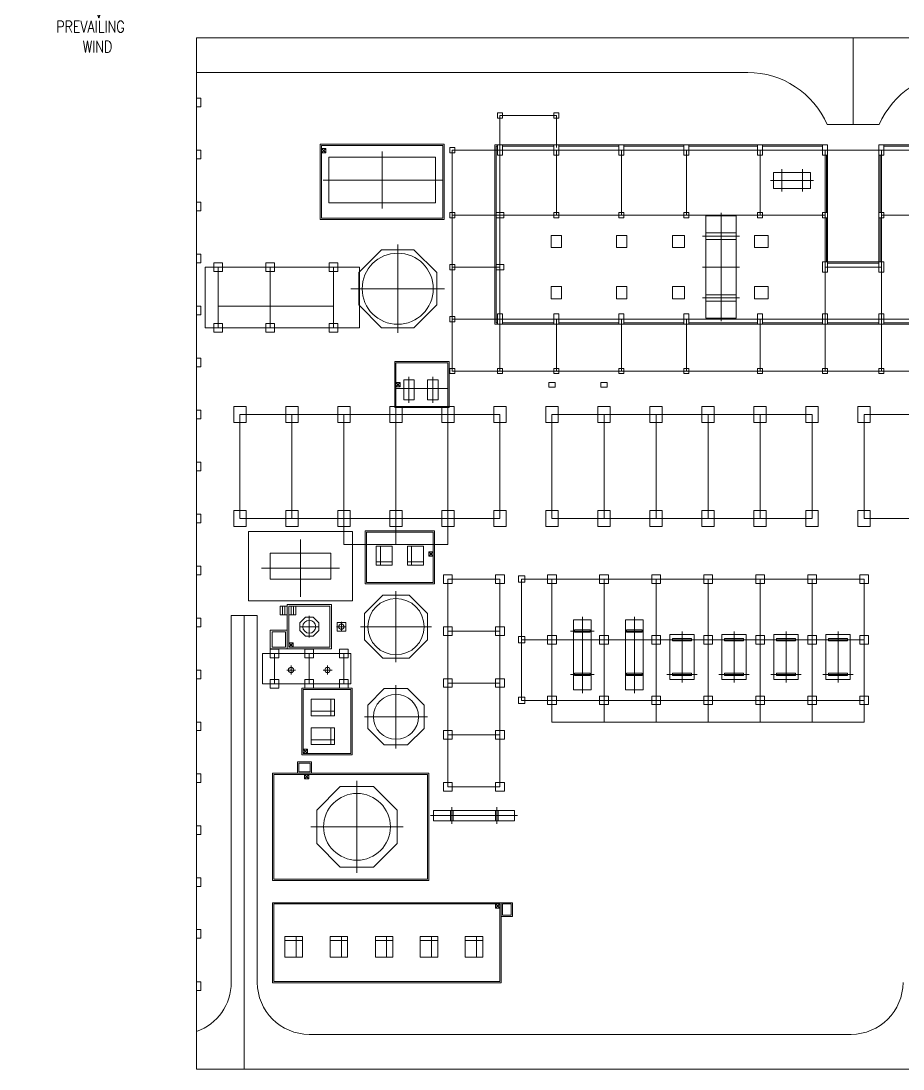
# Model space of a CAD drawing. Extents: x 56360 to 98410, y 15090 to 44790.
# Drawn here: x 91402 to 93797, y 40265 to 43111 of the extents above; entities that cross this region are included whole.
import ezdxf
from ezdxf.enums import TextEntityAlignment as Align

# ---------------------------------------------------------------- set-up
doc = ezdxf.new("R2010")
doc.units = 0
doc.header["$LTSCALE"] = 50
doc.layers.add('BORDER', color=7, linetype='Continuous')
doc.layers.add('KEY PLAN', color=8, linetype='Continuous', lineweight=15)
doc.styles.add('ROMANS', font='romans.shx', dxfattribs={"width": 0.8, "bigfont": 'ghs.shx'})
doc.styles.add('SIMP', font='SIMPLEX', dxfattribs={"width": 0.9})

# ---------------------------------------------------------------- blocks, each defined once
blk = doc.blocks.new('PN')
at = {"layer": 'BORDER', "color": 0, "linetype": 'Continuous'}
for p, q in [((32.53, -19.06), (28.31, -43.68)), ((32.53, -19.06), (36.75, -43.68)), ((32.53, -19.06), (32.53, -48.44)), ((19.86, -31.73), (45.2, -31.73)), ((28.31, -43.68), (32.53, -40.64)), ((36.75, -43.68), (32.53, -40.64)), ((33.62, -48.44), (31.42, -48.44)), ((31.42, -48.44), (32.53, -51.3)), ((32.53, -51.3), (33.62, -48.44))]:
    blk.add_line(p, q, dxfattribs=at)
blk.add_circle((32.53, -31.73), 12.67, dxfattribs=at)
blk.add_solid([(28.31, -43.68), (32.53, -40.64), (32.53, -19.06)], dxfattribs=at)
at = {"layer": 'BORDER', "color": 0, "linetype": 'Continuous', "style": 'SIMP', "width": 0.85}
for s, p in [('PN', (33.32, -13.76)), ('0%%D', (32.98, -18.52)), ('270%%D', (14.96, -33.34)), ('90%%D', (49.5, -33.34)), ('180%%D', (32.53, -47.52))]:
    blk.add_text(s, height=2, dxfattribs=at).set_placement(p, align=Align.CENTER)
at = {"layer": 'BORDER', "color": 0, "linetype": 'Continuous', "style": 'ROMANS', "width": 0.8}
for s, p in [('PREVAILING', (23.27, -54.49)), ('WIND', (28.99, -58.82))]:
    blk.add_text(s, height=2.5, dxfattribs=at).set_placement(p)
blk = doc.blocks.new('A$C721B7038')
at = {"layer": 'KEY PLAN', "ltscale": 200}
for p, q in [((2138.8, 3077.6), (2138.8, 3360)), ((1795.3, 3247.1), (0, 3247.1)), ((988.2, 2994.4), (988.2, 3107.3)), ((988.2, 3107.3), (1171.8, 3107.3)), ((1171.8, 3107.3), (1171.8, 3002.8)), ((2054.1, 3077.6), (2223.5, 3077.6)), ((402.4, 3014.1), (402.4, 2768.5)), ((406.6, 3009.9), (406.6, 2772.7)), ((996.7, 3011.3), (1163.3, 3011.3)), ((996.7, 3007.1), (1163.3, 3007.1)), ((420.7, 3000), (406.6, 2985.9)), ((406.6, 3000), (420.7, 2985.9)), ((604.2, 2803.8), (604.2, 2990.1)), ((832.9, 2994.4), (4461.2, 2994.4)), ((832.9, 2994.4), (832.9, 2274.4)), ((988.2, 2274.4), (988.2, 2994.4)), ((1171.8, 2994.4), (1171.8, 2782.6)), ((2047.1, 2994.4), (2047.1, 2274.4)), ((2051.3, 2977.4), (2051.3, 2791.1)), ((2055.5, 2977.4), (2055.5, 2791.1)), ((2222.1, 2977.4), (2222.1, 2791.1)), ((2226.4, 2977.4), (2226.4, 2791.1)), ((2230.6, 2994.4), (2230.6, 2274.4)), ((1905.9, 2931.8), (1905.9, 2859.3)), ((1973.6, 2859.3), (1973.6, 2931.8)), ((800.5, 2896.9), (412.2, 2896.9)), ((2009.9, 2895.5), (1869.6, 2895.5)), ((1708.2, 2789.8), (1708.2, 2436.6)), ((2051.3, 2774.1), (2051.3, 2630.1)), ((2055.5, 2774.1), (2055.5, 2630.1)), ((2222.1, 2774.1), (2222.1, 2630.1)), ((2226.4, 2774.1), (2226.4, 2630.1)), ((1648.4, 2713.8), (1768.1, 2713.8)), ((655.1, 2398.6), (655.1, 2686.6)), ((2222.1, 2630.1), (2055.5, 2630.1)), ((530.8, 2613.2), (28.2, 2613.2)), ((28.2, 2613.2), (28.2, 2415.5)), ((70.6, 2613.2), (70.6, 2415.5)), ((240, 2415.5), (240, 2613.2)), ((446.1, 2415.5), (446.1, 2613.2)), ((530.8, 2415.5), (530.8, 2613.2)), ((832.9, 2613.2), (988.2, 2613.2)), ((1768.1, 2613.2), (1648.4, 2613.2)), ((2230.6, 2613.2), (2047.1, 2613.2)), ((2222.1, 2625.9), (2055.5, 2625.9)), ((502.3, 2542.6), (807.8, 2542.6)), ((1648.4, 2512.5), (1768.1, 2512.5)), ((446.1, 2486.1), (70.6, 2486.1)), ((996.7, 2431.1), (1163.3, 2431.1)), ((996.7, 2426.8), (1163.3, 2426.8)), ((1171.8, 2443.8), (1171.8, 2274.4)), ((28.2, 2415.5), (530.8, 2415.5)), ((645.2, 2155.1), (645.2, 2305.4)), ((645.2, 2305.4), (823.1, 2305.4)), ((649.4, 2159.3), (649.4, 2301.2)), ((649.4, 2301.2), (818.8, 2301.2)), ((818.8, 2159.3), (818.8, 2301.2)), ((823.1, 2155.1), (823.1, 2305.4)), ((691.8, 2170.7), (691.8, 2255.6)), ((769.4, 2170.7), (769.4, 2255.6)), ((4461.2, 2274.4), (832.9, 2274.4)), ((649.4, 2237.3), (663.5, 2223.2)), ((649.4, 2223.2), (663.5, 2237.3)), ((818.8, 2217.9), (649.4, 2217.9)), ((649.4, 2133.2), (649.4, 2217.9)), ((818.8, 2133.2), (818.8, 2217.9)), ((823.1, 2155.1), (645.2, 2155.1)), ((818.8, 2159.3), (649.4, 2159.3)), ((141.2, 2133.2), (141.2, 1794.4)), ((141.2, 2133.2), (988.2, 2133.2)), ((310.6, 2133.2), (310.6, 1794.4)), ((480, 2133.2), (480, 1794.4)), ((649.4, 2133.2), (649.4, 1794.4)), ((818.8, 2133.2), (818.8, 1794.4)), ((988.2, 2133.2), (988.2, 1794.4)), ((1157.6, 2133.2), (2004.7, 2133.2)), ((1157.6, 2133.2), (1157.6, 1794.4)), ((1327.1, 2133.2), (1327.1, 1794.4)), ((1496.5, 2133.2), (1496.5, 1794.4)), ((1665.9, 2133.2), (1665.9, 1794.4)), ((1835.3, 2133.2), (1835.3, 1794.4)), ((2004.7, 2133.2), (2004.7, 1794.4)), ((2174.1, 2133.2), (2174.1, 1794.4)), ((2174.1, 2133.2), (2682.4, 2133.2)), ((141.2, 1794.4), (988.2, 1794.4)), ((480, 1794.4), (480, 1709.6)), ((649.4, 1794.4), (649.4, 1709.6)), ((818.8, 1794.4), (818.8, 1709.6)), ((1157.6, 1794.4), (2004.7, 1794.4)), ((2174.1, 1794.4), (2851.8, 1794.4)), ((338.8, 1725.2), (338.8, 1538.8)), ((818.8, 1709.6), (480, 1709.6)), ((598.6, 1704.3), (598.6, 1642.1)), ((700.2, 1704.3), (700.2, 1642.1)), ((770.8, 1685.6), (756.7, 1685.6)), ((756.7, 1685.6), (756.7, 1671.5)), ((770.8, 1671.5), (756.7, 1685.6)), ((770.8, 1685.6), (756.7, 1671.5)), ((637.2, 1653.2), (585, 1653.2)), ((738.9, 1653.2), (686.7, 1653.2)), ((756.7, 1671.5), (770.8, 1671.5)), ((211.8, 1632), (465.9, 1632)), ((832.9, 1610.8), (804.7, 1610.8)), ((804.7, 1610.8), (804.7, 1582.6)), ((832.9, 1582.6), (832.9, 1610.8)), ((1002.4, 1610.8), (974.1, 1610.8)), ((974.1, 1610.8), (974.1, 1582.6)), ((1002.4, 1582.6), (1002.4, 1610.8)), ((1171.8, 1610.8), (1143.5, 1610.8)), ((1143.5, 1610.8), (1143.5, 1582.6)), ((1171.8, 1582.6), (1171.8, 1610.8)), ((1341.2, 1610.8), (1312.9, 1610.8)), ((1312.9, 1610.8), (1312.9, 1582.6)), ((1341.2, 1582.6), (1341.2, 1610.8)), ((1510.6, 1610.8), (1482.4, 1610.8)), ((1482.4, 1610.8), (1482.4, 1582.6)), ((1510.6, 1582.6), (1510.6, 1610.8)), ((1680, 1610.8), (1651.8, 1610.8)), ((1651.8, 1610.8), (1651.8, 1582.6)), ((1680, 1582.6), (1680, 1610.8)), ((1849.4, 1610.8), (1821.2, 1610.8)), ((1821.2, 1610.8), (1821.2, 1582.6)), ((1849.4, 1582.6), (1849.4, 1610.8)), ((2018.8, 1610.8), (1990.6, 1610.8)), ((1990.6, 1610.8), (1990.6, 1582.6)), ((2018.8, 1582.6), (2018.8, 1610.8)), ((2188.2, 1610.8), (2160, 1610.8)), ((2160, 1610.8), (2160, 1582.6)), ((2188.2, 1582.6), (2188.2, 1610.8)), ((804.7, 1582.6), (832.9, 1582.6)), ((818.8, 1596.7), (818.8, 919.1)), ((818.8, 1596.7), (988.2, 1596.7)), ((974.1, 1582.6), (1002.4, 1582.6)), ((988.2, 1596.7), (988.2, 919.1)), ((1058.8, 1596.7), (1058.8, 1201.4)), ((1058.8, 1596.7), (1157.6, 1596.7)), ((1143.5, 1582.6), (1171.8, 1582.6)), ((1157.6, 1596.7), (1157.6, 1130.8)), ((1157.6, 1596.7), (2174.1, 1596.7)), ((1312.9, 1582.6), (1341.2, 1582.6)), ((1327.1, 1596.7), (1327.1, 1130.8)), ((1482.4, 1582.6), (1510.6, 1582.6)), ((1496.5, 1596.7), (1496.5, 1130.8)), ((1651.8, 1582.6), (1680, 1582.6)), ((1665.9, 1596.7), (1665.9, 1130.8)), ((1821.2, 1582.6), (1849.4, 1582.6)), ((1835.3, 1596.7), (1835.3, 1130.8)), ((1990.6, 1582.6), (2018.8, 1582.6)), ((2004.7, 1596.7), (2004.7, 1130.8)), ((2160, 1582.6), (2188.2, 1582.6)), ((2174.1, 1596.7), (2174.1, 1130.8)), ((649.4, 1557.2), (649.4, 1325.6)), ((288, 1507.8), (272.2, 1507.8)), ((272.2, 1507.8), (272.2, 1479.5)), ((279.8, 1507.8), (279.8, 1479.5)), ((287.4, 1507.8), (287.4, 1479.5)), ((295.1, 1507.8), (288, 1507.8)), ((308.3, 1507.8), (308.3, 1479.5)), ((316, 1507.8), (316, 1479.5)), ((323.6, 1507.8), (323.6, 1479.5)), ((112.9, 1478.1), (112.9, 282.4)), ((112.9, 1478.1), (197.6, 1478.1)), ((155.3, 1478.1), (155.3, 0)), ((197.6, 1478.1), (197.6, 282.4)), ((272.2, 1479.5), (288, 1479.5)), ((288, 1479.5), (295.1, 1479.5)), ((323.6, 1479.5), (300.7, 1479.5)), ((367.1, 1476.7), (367.1, 1406.1)), ((1256.5, 1225.1), (1256.5, 1473.4)), ((1425.9, 1225.1), (1425.9, 1473.4)), ((335.2, 1441.4), (398.9, 1441.4)), ((456, 1441.4), (487.1, 1441.4)), ((471.5, 1456.9), (471.5, 1425.9)), ((533.6, 1441.4), (765.2, 1441.4)), ((832.9, 1441.4), (804.7, 1441.4)), ((804.7, 1441.4), (804.7, 1413.2)), ((832.9, 1413.2), (832.9, 1441.4)), ((974.1, 1441.4), (974.1, 1413.2)), ((1002.4, 1441.4), (974.1, 1441.4)), ((1002.4, 1413.2), (1002.4, 1441.4)), ((240, 1369.4), (240, 1430.1)), ((240, 1430.1), (295.1, 1430.1)), ((245.6, 1375.1), (245.6, 1424.5)), ((245.6, 1424.5), (289.4, 1424.5)), ((289.4, 1424.5), (289.4, 1375.1)), ((295.1, 1430.1), (295.1, 1369.4)), ((804.7, 1413.2), (832.9, 1413.2)), ((818.8, 1427.3), (988.2, 1427.3)), ((974.1, 1413.2), (1002.4, 1413.2)), ((1171.8, 1413.2), (1143.5, 1413.2)), ((1143.5, 1413.2), (1143.5, 1384.9)), ((1171.8, 1384.9), (1171.8, 1413.2)), ((1294.7, 1427.3), (1218.2, 1427.3)), ((1341.2, 1413.2), (1312.9, 1413.2)), ((1312.9, 1413.2), (1312.9, 1384.9)), ((1341.2, 1384.9), (1341.2, 1413.2)), ((1451.3, 1427.3), (1400.5, 1427.3)), ((1482.4, 1413.2), (1482.4, 1384.9)), ((1510.6, 1413.2), (1482.4, 1413.2)), ((1510.6, 1384.9), (1510.6, 1413.2)), ((1581.2, 1259.7), (1581.2, 1425.4)), ((1651.7, 1413.2), (1651.7, 1384.9)), ((1680, 1413.2), (1651.8, 1413.2)), ((1680, 1413.2), (1680, 1384.9)), ((1750.6, 1259.7), (1750.6, 1425.4)), ((1849.4, 1413.2), (1821.2, 1413.2)), ((1821.2, 1413.2), (1821.2, 1384.9)), ((1849.4, 1413.2), (1849.4, 1384.9)), ((1920, 1259.7), (1920, 1425.4)), ((1990.5, 1413.2), (1990.5, 1384.9)), ((2018.8, 1413.2), (1990.6, 1413.2)), ((1990.6, 1413.2), (1990.6, 1384.9)), ((2018.8, 1413.2), (2018.8, 1384.9)), ((2089.4, 1259.7), (2089.4, 1425.4)), ((2188.2, 1413.2), (2160, 1413.2)), ((2160, 1413.2), (2160, 1384.9)), ((2188.2, 1384.9), (2188.2, 1413.2)), ((295.1, 1369.4), (240, 1369.4)), ((268.2, 1368), (240, 1368)), ((240, 1368), (240, 1339.8)), ((289.4, 1375.1), (245.6, 1375.1)), ((268.2, 1339.8), (268.2, 1368)), ((300.7, 1389.2), (314.8, 1389.2)), ((314.8, 1375.1), (300.7, 1389.2)), ((314.8, 1389.2), (300.7, 1375.1)), ((314.8, 1389.2), (314.8, 1375.1)), ((381.2, 1368), (352.9, 1368)), ((352.9, 1368), (352.9, 1339.8)), ((381.2, 1339.8), (381.2, 1368)), ((494.1, 1368), (465.9, 1368)), ((465.9, 1339.8), (465.9, 1368)), ((494.1, 1339.8), (494.1, 1368)), ((1058.8, 1399.1), (1157.6, 1399.1)), ((1143.5, 1384.9), (1171.8, 1384.9)), ((1157.6, 1399.1), (2174.1, 1399.1)), ((1312.9, 1384.9), (1341.2, 1384.9)), ((1482.4, 1384.9), (1510.6, 1384.9)), ((1651.8, 1384.9), (1680, 1384.9)), ((1821.2, 1384.9), (1849.4, 1384.9)), ((1990.6, 1384.9), (2018.8, 1384.9)), ((2188.2, 1384.9), (2160, 1384.9)), ((254.1, 1353.9), (214.6, 1353.9)), ((214.6, 1353.9), (214.6, 1255.1)), ((240, 1339.8), (268.2, 1339.8)), ((352.9, 1339.8), (381.2, 1339.8)), ((367.1, 1255.1), (367.1, 1353.9)), ((465.9, 1339.8), (494.1, 1339.8)), ((502.6, 1353.9), (480, 1353.9)), ((502.6, 1353.9), (502.6, 1255.1)), ((293.8, 1300.2), (322.5, 1300.2)), ((307.8, 1285.2), (307.8, 1314.4)), ((412.4, 1300.2), (441.1, 1300.2)), ((426.4, 1285.2), (426.4, 1314.4)), ((268.2, 1269.2), (240, 1269.2)), ((240, 1269.2), (240, 1240.9)), ((268.2, 1240.9), (268.2, 1269.2)), ((381.2, 1269.2), (352.9, 1269.2)), ((352.9, 1269.2), (352.9, 1240.9)), ((381.2, 1240.9), (381.2, 1269.2)), ((494.1, 1269.2), (465.9, 1269.2)), ((465.9, 1269.2), (465.9, 1240.9)), ((494.1, 1240.9), (494.1, 1269.2)), ((832.9, 1272), (804.7, 1272)), ((804.7, 1272), (804.7, 1243.8)), ((832.9, 1243.8), (832.9, 1272)), ((1002.4, 1272), (974.1, 1272)), ((974.1, 1272), (974.1, 1243.8)), ((1002.4, 1243.8), (1002.4, 1272)), ((1294.7, 1286.1), (1218.2, 1286.1)), ((1451.3, 1286.1), (1400.5, 1286.1)), ((1630.5, 1286.1), (1531.8, 1286.1)), ((1799.9, 1286.1), (1701.3, 1286.1)), ((1969.3, 1286.1), (1870.7, 1286.1)), ((2138.7, 1286.1), (2040.1, 1286.1)), ((214.6, 1255.1), (254.1, 1255.1)), ((240, 1240.9), (268.2, 1240.9)), ((502.6, 1255.1), (480, 1255.1)), ((649.4, 1250.7), (649.4, 1044.9)), ((804.7, 1243.8), (832.9, 1243.8)), ((818.8, 1257.9), (988.2, 1257.9)), ((974.1, 1243.8), (1002.4, 1243.8)), ((437.6, 1150.4), (437.6, 1205.4)), ((1058.8, 1201.4), (1157.6, 1201.4)), ((1171.8, 1215.5), (1143.5, 1215.5)), ((1143.5, 1215.5), (1143.5, 1187.3)), ((1157.6, 1201.4), (2174.1, 1201.4)), ((1171.8, 1187.3), (1171.8, 1215.5)), ((1341.2, 1215.5), (1312.9, 1215.5)), ((1312.9, 1215.5), (1312.9, 1187.3)), ((1341.2, 1187.3), (1341.2, 1215.5)), ((1510.6, 1215.5), (1482.4, 1215.5)), ((1482.4, 1215.5), (1482.4, 1187.3)), ((1510.6, 1187.3), (1510.6, 1215.5)), ((1651.7, 1215.5), (1651.7, 1187.3)), ((1680, 1215.5), (1651.8, 1215.5)), ((1680, 1187.3), (1680, 1215.5)), ((1849.4, 1215.5), (1821.2, 1215.5)), ((1821.2, 1215.5), (1821.2, 1187.3)), ((1849.4, 1187.3), (1849.4, 1215.5)), ((1990.5, 1215.5), (1990.5, 1187.3)), ((2018.8, 1215.5), (1990.6, 1215.5)), ((1990.6, 1187.3), (1990.6, 1215.5)), ((2018.8, 1187.3), (2018.8, 1215.5)), ((2188.2, 1215.5), (2160, 1215.5)), ((2160, 1215.5), (2160, 1187.3)), ((2188.2, 1187.3), (2188.2, 1215.5)), ((373, 1166.1), (449.2, 1166.1)), ((1143.5, 1187.3), (1171.8, 1187.3)), ((1312.9, 1187.3), (1341.2, 1187.3)), ((1482.4, 1187.3), (1510.6, 1187.3)), ((1651.8, 1187.3), (1680, 1187.3)), ((1821.2, 1187.3), (1849.4, 1187.3)), ((1990.6, 1187.3), (2018.8, 1187.3)), ((2160, 1187.3), (2188.2, 1187.3)), ((546.5, 1147.8), (752.3, 1147.8)), ((1157.6, 1130.8), (2174.1, 1130.8)), ((437.6, 1057.2), (437.6, 1112.3)), ((804.7, 1102.6), (804.7, 1074.4)), ((832.9, 1102.6), (804.7, 1102.6)), ((832.9, 1074.4), (832.9, 1102.6)), ((1002.4, 1102.6), (974.1, 1102.6)), ((974.1, 1102.6), (974.1, 1074.4)), ((1002.4, 1074.4), (1002.4, 1102.6)), ((373, 1072.9), (449.2, 1072.9)), ((804.7, 1074.4), (832.9, 1074.4)), ((818.8, 1088.5), (988.2, 1088.5)), ((974.1, 1074.4), (1002.4, 1074.4)), ((347.3, 1041.9), (361.4, 1041.9)), ((361.4, 1027.8), (347.3, 1041.9)), ((361.4, 1041.9), (347.3, 1027.8)), ((361.4, 1041.9), (361.4, 1027.8)), ((366, 960), (351.9, 945.9)), ((351.9, 960), (366, 945.9)), ((522.4, 939.5), (522.4, 638.8)), ((804.7, 933.2), (804.7, 904.9)), ((832.9, 933.2), (804.7, 933.2)), ((832.9, 904.9), (832.9, 933.2)), ((1002.4, 933.2), (974.1, 933.2)), ((974.1, 933.2), (974.1, 904.9)), ((1002.4, 904.9), (1002.4, 933.2)), ((804.7, 904.9), (832.9, 904.9)), ((818.8, 919.1), (988.2, 919.1)), ((974.1, 904.9), (1002.4, 904.9)), ((1045, 825.9), (761.5, 825.9)), ((831.5, 852.8), (831.5, 798.9)), ((978.4, 852.8), (978.4, 798.9)), ((372, 789.2), (672.7, 789.2)), ((988.2, 537.9), (974.1, 523.8)), ((974.1, 537.9), (988.2, 523.8)), ((345.1, 419.3), (287.2, 419.3)), ((324.7, 364.4), (324.7, 432.2)), ((491.9, 419.3), (435.4, 419.3)), ((471.5, 364.4), (471.5, 432.2)), ((638.7, 419.3), (582.3, 419.3)), ((618.4, 364.4), (618.4, 432.2)), ((785.6, 419.3), (727.7, 419.3)), ((765.2, 364.4), (765.2, 432.2)), ((932.4, 419.3), (874.5, 419.3)), ((912, 364.4), (912, 432.2)), ((367.1, 112.9), (2131.8, 112.9))]:
    blk.add_line(p, q, dxfattribs=at)
for points in [[(6255.2, 0), (0, 0), (0, 3360), (6255.2, 3360)], [(979.8, 3115.8), (996.7, 3115.8), (996.7, 3098.8), (979.8, 3098.8)], [(1163.3, 3115.8), (1180.2, 3115.8), (1180.2, 3098.8), (1163.3, 3098.8)], [(979.8, 3011.3), (996.7, 3011.3), (996.7, 2977.4), (979.8, 2977.4)], [(1163.3, 3011.3), (1180.2, 3011.3), (1180.2, 2977.4), (1163.3, 2977.4)], [(1375.1, 3011.3), (1392, 3011.3), (1392, 2977.4), (1375.1, 2977.4)], [(1586.8, 3011.3), (1603.8, 3011.3), (1603.8, 2977.4), (1586.8, 2977.4)], [(1826.8, 3011.3), (1843.8, 3011.3), (1843.8, 2977.4), (1826.8, 2977.4)], [(2038.6, 3011.3), (2055.5, 3011.3), (2055.5, 2977.4), (2038.6, 2977.4)], [(2222.1, 3011.3), (2239.1, 3011.3), (2239.1, 2977.4), (2222.1, 2977.4)], [(406.6, 3000), (420.7, 3000), (420.7, 2985.9), (406.6, 2985.9)], [(777.9, 2971.8), (777.9, 2822.1), (430.6, 2822.1), (430.6, 2971.8)], [(824.5, 3002.8), (841.4, 3002.8), (841.4, 2985.9), (824.5, 2985.9)], [(1879.6, 2921.8), (1999.9, 2921.8), (1999.9, 2869.3), (1879.6, 2869.3)], [(824.5, 2791.1), (841.4, 2791.1), (841.4, 2774.1), (824.5, 2774.1)], [(1000.8, 2791.1), (1000.8, 2774.1), (975.7, 2774.1), (975.7, 2791.1)], [(1163.3, 2791.1), (1180.2, 2791.1), (1180.2, 2774.1), (1163.3, 2774.1)], [(1375.1, 2791.1), (1392, 2791.1), (1392, 2774.1), (1375.1, 2774.1)], [(1586.8, 2791.1), (1603.8, 2791.1), (1603.8, 2774.1), (1586.8, 2774.1)], [(1658.4, 2779.8), (1758.1, 2779.8), (1758.1, 2446.6), (1658.4, 2446.6)], [(1826.8, 2791.1), (1843.8, 2791.1), (1843.8, 2774.1), (1826.8, 2774.1)], [(2038.6, 2791.1), (2055.5, 2791.1), (2055.5, 2774.1), (2038.6, 2774.1)], [(2222.1, 2791.1), (2239.1, 2791.1), (2239.1, 2774.1), (2222.1, 2774.1)], [(1188.7, 2716.2), (1188.7, 2676.7), (1154.8, 2676.7), (1154.8, 2716.2)], [(1401.9, 2716.2), (1401.9, 2676.7), (1368, 2676.7), (1368, 2716.2)], [(1589.6, 2716.2), (1589.6, 2676.7), (1550.1, 2676.7), (1550.1, 2716.2)], [(1658.8, 2724.4), (1757.6, 2724.4), (1757.6, 2703.2), (1658.8, 2703.2)], [(1862.1, 2716.2), (1862.1, 2676.7), (1816.9, 2676.7), (1816.9, 2716.2)], [(707.7, 2415.5), (602.4, 2415.5), (528, 2490), (528, 2595.2), (602.4, 2669.6), (707.7, 2669.6), (782.1, 2595.2), (782.1, 2490)], [(2038.6, 2630.1), (2055.5, 2630.1), (2055.5, 2596.2), (2038.6, 2596.2)], [(2222.1, 2630.1), (2239.1, 2630.1), (2239.1, 2596.2), (2222.1, 2596.2)], [(84.7, 2627.3), (56.5, 2627.3), (56.5, 2599.1), (84.7, 2599.1)], [(254.1, 2627.3), (225.9, 2627.3), (225.9, 2599.1), (254.1, 2599.1)], [(432, 2599.1), (460.2, 2599.1), (460.2, 2627.3), (432, 2627.3)], [(824.5, 2621.6), (841.4, 2621.6), (841.4, 2604.7), (824.5, 2604.7)], [(1000.8, 2621.6), (1000.8, 2604.7), (975.7, 2604.7), (975.7, 2621.6)], [(1188.7, 2549.6), (1188.7, 2510.1), (1154.8, 2510.1), (1154.8, 2549.6)], [(1401.9, 2549.6), (1401.9, 2510.1), (1368, 2510.1), (1368, 2549.6)], [(1589.6, 2549.6), (1589.6, 2510.1), (1550.1, 2510.1), (1550.1, 2549.6)], [(1862.1, 2549.6), (1862.1, 2510.1), (1816.9, 2510.1), (1816.9, 2549.6)], [(1658.8, 2523.1), (1757.6, 2523.1), (1757.6, 2501.9), (1658.8, 2501.9)], [(979.8, 2460.7), (996.7, 2460.7), (996.7, 2426.8), (979.8, 2426.8)], [(1163.3, 2460.7), (1180.2, 2460.7), (1180.2, 2426.8), (1163.3, 2426.8)], [(1375.1, 2460.7), (1392, 2460.7), (1392, 2426.8), (1375.1, 2426.8)], [(1586.8, 2460.7), (1603.8, 2460.7), (1603.8, 2426.8), (1586.8, 2426.8)], [(1826.8, 2460.7), (1843.8, 2460.7), (1843.8, 2426.8), (1826.8, 2426.8)], [(2038.6, 2460.7), (2055.5, 2460.7), (2055.5, 2426.8), (2038.6, 2426.8)], [(2222.1, 2460.7), (2239.1, 2460.7), (2239.1, 2426.8), (2222.1, 2426.8)], [(84.7, 2429.6), (56.5, 2429.6), (56.5, 2401.4), (84.7, 2401.4)], [(254.1, 2429.6), (225.9, 2429.6), (225.9, 2401.4), (254.1, 2401.4)], [(460.2, 2429.6), (432, 2429.6), (432, 2401.4), (460.2, 2401.4)], [(824.5, 2452.2), (841.4, 2452.2), (841.4, 2435.3), (824.5, 2435.3)], [(824.5, 2282.8), (841.4, 2282.8), (841.4, 2265.9), (824.5, 2265.9)], [(979.8, 2282.8), (996.7, 2282.8), (996.7, 2265.9), (979.8, 2265.9)], [(1163.3, 2282.8), (1180.2, 2282.8), (1180.2, 2265.9), (1163.3, 2265.9)], [(1375.1, 2282.8), (1392, 2282.8), (1392, 2265.9), (1375.1, 2265.9)], [(1586.8, 2282.8), (1603.8, 2282.8), (1603.8, 2265.9), (1586.8, 2265.9)], [(1826.8, 2282.8), (1843.8, 2282.8), (1843.8, 2265.9), (1826.8, 2265.9)], [(2038.6, 2282.8), (2055.5, 2282.8), (2055.5, 2265.9), (2038.6, 2265.9)], [(2222.1, 2282.8), (2239.1, 2282.8), (2239.1, 2265.9), (2222.1, 2265.9)], [(649.4, 2237.3), (663.5, 2237.3), (663.5, 2223.2), (649.4, 2223.2)], [(674.5, 2245.6), (709, 2245.6), (709, 2180.7), (674.5, 2180.7)], [(752.2, 2245.9), (786.6, 2245.9), (786.6, 2181), (752.2, 2181)], [(1147.2, 2221.4), (1147.2, 2236.9), (1168.1, 2236.9), (1168.1, 2221.4)], [(1316.6, 2221.4), (1316.6, 2236.9), (1337.5, 2236.9), (1337.5, 2221.4)], [(120.7, 2159.3), (161.6, 2159.3), (161.6, 2107.1), (120.7, 2107.1)], [(290.1, 2159.3), (331.1, 2159.3), (331.1, 2107.1), (290.1, 2107.1)], [(459.5, 2159.3), (500.5, 2159.3), (500.5, 2107.1), (459.5, 2107.1)], [(628.9, 2159.3), (669.9, 2159.3), (669.9, 2107.1), (628.9, 2107.1)], [(798.4, 2159.3), (839.3, 2159.3), (839.3, 2107.1), (798.4, 2107.1)], [(967.8, 2159.3), (1008.7, 2159.3), (1008.7, 2107.1), (967.8, 2107.1)], [(1137.2, 2159.3), (1178.1, 2159.3), (1178.1, 2107.1), (1137.2, 2107.1)], [(1306.6, 2159.3), (1347.5, 2159.3), (1347.5, 2107.1), (1306.6, 2107.1)], [(1476, 2159.3), (1516.9, 2159.3), (1516.9, 2107.1), (1476, 2107.1)], [(1645.4, 2159.3), (1686.4, 2159.3), (1686.4, 2107.1), (1645.4, 2107.1)], [(1814.8, 2159.3), (1855.8, 2159.3), (1855.8, 2107.1), (1814.8, 2107.1)], [(1984.2, 2159.3), (2025.2, 2159.3), (2025.2, 2107.1), (1984.2, 2107.1)], [(2153.6, 2159.3), (2194.6, 2159.3), (2194.6, 2107.1), (2153.6, 2107.1)], [(120.7, 1820.5), (161.6, 1820.5), (161.6, 1768.2), (120.7, 1768.2)], [(290.1, 1820.5), (331.1, 1820.5), (331.1, 1768.2), (290.1, 1768.2)], [(459.5, 1820.5), (500.5, 1820.5), (500.5, 1768.2), (459.5, 1768.2)], [(628.9, 1820.5), (669.9, 1820.5), (669.9, 1768.2), (628.9, 1768.2)], [(798.4, 1820.5), (839.3, 1820.5), (839.3, 1768.2), (798.4, 1768.2)], [(967.8, 1820.5), (1008.7, 1820.5), (1008.7, 1768.2), (967.8, 1768.2)], [(1137.2, 1820.5), (1178.1, 1820.5), (1178.1, 1768.2), (1137.2, 1768.2)], [(1306.6, 1820.5), (1347.5, 1820.5), (1347.5, 1768.2), (1306.6, 1768.2)], [(1476, 1820.5), (1516.9, 1820.5), (1516.9, 1768.2), (1476, 1768.2)], [(1645.4, 1820.5), (1686.4, 1820.5), (1686.4, 1768.2), (1645.4, 1768.2)], [(1814.8, 1820.5), (1855.8, 1820.5), (1855.8, 1768.2), (1814.8, 1768.2)], [(1984.2, 1820.5), (2025.2, 1820.5), (2025.2, 1768.2), (1984.2, 1768.2)], [(2153.6, 1820.5), (2194.6, 1820.5), (2194.6, 1768.2), (2153.6, 1768.2)], [(169.4, 1752), (508.2, 1752), (508.2, 1526.1), (169.4, 1526.1)], [(775.1, 1581.2), (549.2, 1581.2), (549.2, 1753.4), (775.1, 1753.4)], [(770.8, 1585.4), (553.4, 1585.4), (553.4, 1749.2), (770.8, 1749.2)], [(240, 1681.4), (437.6, 1681.4), (437.6, 1596.7), (240, 1596.7)], [(585, 1704.3), (637.2, 1704.3), (637.2, 1642.1), (585, 1642.1)], [(686.7, 1704.3), (738.9, 1704.3), (738.9, 1642.1), (686.7, 1642.1)], [(1048.2, 1586.1), (1069.4, 1586.1), (1069.4, 1607.3), (1048.2, 1607.3)], [(692.1, 1544.5), (606.7, 1544.5), (546.4, 1484.1), (546.4, 1398.7), (606.7, 1338.4), (692.1, 1338.4), (752.5, 1398.7), (752.5, 1484.1)], [(295.1, 1369.4), (295.1, 1513.4), (439.1, 1513.4), (439.1, 1369.4)], [(300.7, 1375.1), (300.7, 1507.8), (433.4, 1507.8), (433.4, 1375.1)], [(336, 1454.3), (336, 1428.5), (354.2, 1410.4), (379.9, 1410.4), (398.1, 1428.5), (398.1, 1454.3), (379.9, 1472.5), (354.2, 1472.5)], [(457.4, 1455.5), (485.6, 1455.5), (485.6, 1427.3), (457.4, 1427.3)], [(1228.2, 1463.4), (1284.7, 1463.4), (1284.7, 1235.1), (1228.2, 1235.1)], [(1397.6, 1463.4), (1454.1, 1463.4), (1454.1, 1235.1), (1397.6, 1235.1)], [(1048.2, 1388.5), (1069.4, 1388.5), (1069.4, 1409.6), (1048.2, 1409.6)], [(1281.9, 1431.5), (1281.9, 1423.1), (1231.1, 1423.1), (1231.1, 1431.5)], [(1451.3, 1431.5), (1451.3, 1423.1), (1400.5, 1423.1), (1400.5, 1431.5)], [(1541.8, 1415.4), (1620.5, 1415.4), (1620.5, 1269.7), (1541.8, 1269.7)], [(1612, 1403.3), (1612, 1394.8), (1550.4, 1394.8), (1550.4, 1403.3)], [(1711.3, 1415.4), (1789.9, 1415.4), (1789.9, 1269.7), (1711.3, 1269.7)], [(1781.4, 1403.3), (1781.4, 1394.8), (1719.8, 1394.8), (1719.8, 1403.3)], [(1880.7, 1415.4), (1959.3, 1415.4), (1959.3, 1269.7), (1880.7, 1269.7)], [(1950.8, 1403.3), (1950.8, 1394.8), (1889.2, 1394.8), (1889.2, 1403.3)], [(2050.1, 1415.4), (2128.7, 1415.4), (2128.7, 1269.7), (2050.1, 1269.7)], [(2120.2, 1403.3), (2120.2, 1394.8), (2058.6, 1394.8), (2058.6, 1403.3)], [(254.1, 1353.9), (480, 1353.9), (480, 1255.1), (254.1, 1255.1)], [(1281.9, 1290.4), (1281.9, 1281.9), (1231.1, 1281.9), (1231.1, 1290.4)], [(1451.3, 1290.4), (1451.3, 1281.9), (1400.5, 1281.9), (1400.5, 1290.4)], [(1612, 1290.4), (1612, 1281.9), (1550.4, 1281.9), (1550.4, 1290.4)], [(1781.4, 1290.4), (1781.4, 1281.9), (1719.8, 1281.9), (1719.8, 1290.4)], [(1950.8, 1290.4), (1950.8, 1281.9), (1889.2, 1281.9), (1889.2, 1290.4)], [(2120.2, 1290.4), (2120.2, 1281.9), (2058.6, 1281.9), (2058.6, 1290.4)], [(506.8, 1240.9), (343.1, 1240.9), (343.1, 1023.5), (506.8, 1023.5)], [(502.6, 1236.7), (347.3, 1236.7), (347.3, 1027.8), (502.6, 1027.8)], [(687.4, 1239.5), (611.4, 1239.5), (557.6, 1185.8), (557.6, 1109.8), (611.4, 1056), (687.4, 1056), (741.2, 1109.8), (741.2, 1185.8)], [(373, 1205.4), (373, 1150.4), (449.2, 1150.4), (449.2, 1205.4)], [(1048.2, 1190.8), (1069.4, 1190.8), (1069.4, 1212), (1048.2, 1212)], [(373, 1112.3), (373, 1057.2), (449.2, 1057.2), (449.2, 1112.3)], [(328.9, 1000.9), (374.1, 1000.9), (374.1, 964.2), (328.9, 964.2)], [(333.2, 968.5), (369.9, 968.5), (369.9, 996.7), (333.2, 996.7)], [(756.7, 964.2), (247.1, 964.2), (247.1, 614.1), (756.7, 614.1)], [(752.5, 960), (251.3, 960), (251.3, 618.4), (752.5, 618.4)], [(351.9, 960), (366, 960), (366, 945.9), (351.9, 945.9)], [(391.1, 734.8), (391.1, 843.6), (468, 920.5), (576.7, 920.5), (653.6, 843.6), (653.6, 734.8), (576.7, 657.9), (468, 657.9)], [(771.5, 842.8), (1035, 842.8), (1035, 808.9), (771.5, 808.9)], [(827.3, 809.2), (827.3, 842.5), (835.8, 842.5), (835.8, 809.2)], [(974.1, 809.2), (974.1, 842.5), (982.6, 842.5), (982.6, 809.2)], [(992.5, 542.1), (247.1, 542.1), (247.1, 280.9), (992.5, 280.9)], [(988.2, 537.9), (251.3, 537.9), (251.3, 285.2), (988.2, 285.2)], [(974.1, 537.9), (988.2, 537.9), (988.2, 523.8), (974.1, 523.8)], [(1029.2, 496.9), (992.5, 496.9), (992.5, 542.1), (1029.2, 542.1)], [(996.7, 537.9), (1024.9, 537.9), (1024.9, 501.2), (996.7, 501.2)], [(287.2, 364.4), (345.1, 364.4), (345.1, 432.2), (287.2, 432.2)], [(435.4, 364.4), (491.9, 364.4), (491.9, 432.2), (435.4, 432.2)], [(582.3, 364.4), (638.7, 364.4), (638.7, 432.2), (582.3, 432.2)], [(727.7, 364.4), (785.6, 364.4), (785.6, 432.2), (727.7, 432.2)], [(874.5, 364.4), (932.4, 364.4), (932.4, 432.2), (874.5, 432.2)]]:
    blk.add_lwpolyline(points, close=True, dxfattribs=at)
for points in [[(0, 3135.5), (14.1, 3135.5), (14.1, 3163.8), (0, 3163.8)], [(402.4, 3014.1), (806.1, 3014.1), (806.1, 2768.5), (402.4, 2768.5)], [(406.6, 3009.9), (801.9, 3009.9), (801.9, 2772.7), (406.6, 2772.7)], [(979.8, 2426.8), (971.5, 2426.8), (971.5, 3011.3), (979.8, 3011.3)], [(979.8, 2431.1), (975.7, 2431.1), (975.7, 3007.1), (979.8, 3007.1)], [(1180.2, 3011.3), (1375.1, 3011.3)], [(1180.2, 3007.1), (1375.1, 3007.1)], [(1392, 3011.3), (1586.8, 3011.3)], [(1392, 3007.1), (1586.8, 3007.1)], [(1603.8, 3011.3), (1826.8, 3011.3)], [(1603.8, 3007.1), (1826.8, 3007.1)], [(1843.8, 3011.3), (2038.6, 3011.3)], [(1843.8, 3007.1), (2038.6, 3007.1)], [(2239.1, 3011.3), (2377.4, 3011.3)], [(2239.1, 3007.1), (2377.4, 3007.1)], [(0, 2966.1), (14.1, 2966.1), (14.1, 2994.4), (0, 2994.4)], [(1383.5, 2782.6), (1383.5, 2994.4)], [(1595.3, 2782.6), (1595.3, 2994.4)], [(1835.3, 2782.6), (1835.3, 2994.4)], [(0, 2796.7), (14.1, 2796.7), (14.1, 2824.9), (0, 2824.9)], [(832.9, 2782.6), (2047.1, 2782.6)], [(2230.6, 2782.6), (3148.2, 2782.6)], [(0, 2627.3), (14.1, 2627.3), (14.1, 2655.5), (0, 2655.5)], [(0, 2457.9), (14.1, 2457.9), (14.1, 2486.1), (0, 2486.1)], [(832.9, 2443.8), (4461.2, 2443.8)], [(1180.2, 2431.1), (1375.1, 2431.1)], [(1180.2, 2426.8), (1375.1, 2426.8)], [(1383.5, 2274.4), (1383.5, 2443.8)], [(1392, 2431.1), (1586.8, 2431.1)], [(1392, 2426.8), (1586.8, 2426.8)], [(1595.3, 2274.4), (1595.3, 2443.8)], [(1603.8, 2431.1), (1826.8, 2431.1)], [(1603.8, 2426.8), (1826.8, 2426.8)], [(1835.3, 2274.4), (1835.3, 2443.8)], [(1843.8, 2431.1), (2038.6, 2431.1)], [(1843.8, 2426.8), (2038.6, 2426.8)], [(2055.5, 2431.1), (2222.1, 2431.1)], [(2055.5, 2426.8), (2222.1, 2426.8)], [(2239.1, 2431.1), (2377.4, 2431.1)], [(2239.1, 2426.8), (2377.4, 2426.8)], [(0, 2288.5), (14.1, 2288.5), (14.1, 2316.7), (0, 2316.7)], [(0, 2119.1), (14.1, 2119.1), (14.1, 2147.3), (0, 2147.3)], [(0, 1949.6), (14.1, 1949.6), (14.1, 1977.9), (0, 1977.9)], [(0, 1780.2), (14.1, 1780.2), (14.1, 1808.5), (0, 1808.5)], [(0, 1610.8), (14.1, 1610.8), (14.1, 1639.1), (0, 1639.1)], [(0, 1441.4), (14.1, 1441.4), (14.1, 1469.6), (0, 1469.6)], [(0, 1272), (14.1, 1272), (14.1, 1300.2), (0, 1300.2)], [(0, 1102.6), (14.1, 1102.6), (14.1, 1130.8), (0, 1130.8)], [(0, 933.2), (14.1, 933.2), (14.1, 961.4), (0, 961.4)], [(0, 763.8), (14.1, 763.8), (14.1, 792), (0, 792)], [(0, 594.4), (14.1, 594.4), (14.1, 622.6), (0, 622.6)], [(0, 426.4), (14.1, 426.4), (14.1, 454.6), (0, 454.6)], [(0, 255.5), (14.1, 255.5), (14.1, 283.8), (0, 283.8)]]:
    blk.add_lwpolyline(points, dxfattribs=at)
for centre, radius in [((655.1, 2542.6), 115.8), ((649.4, 1441.4), 91.8), ((367.1, 1441.4), 21.2), ((471.5, 1441.4), 8.47), ((307.8, 1300.2), 8.65), ((426.4, 1300.2), 8.65), ((649.4, 1147.8), 73.4), ((522.4, 789.2), 108.7)]:
    blk.add_circle(centre, radius, dxfattribs=at)
for centre, radius, start, end in [((1795.3, 2964.7), 282.4, 23.5782, 90), ((2482.3, 2964.7), 282.4, 90, 156.4218), ((-56.5, 282.4), 169.4, 289.4712, 0), ((367.1, 282.4), 169.4, 180, 270), ((2131.7, 282.4), 169.4, 270, 0)]:
    blk.add_arc(centre, radius, start, end, dxfattribs=at)

msp = doc.modelspace()

# ---------------------------------------------------------------- block references
at = {"color": 0, "xscale": 12.5, "yscale": 12.5, "zscale": 12.5}
msp.add_blockref('PN', (91207.5, 43760.6), dxfattribs=at)
at = {"layer": 'KEY PLAN', "xscale": 0.8333333333259418, "yscale": 0.8333333333259418, "zscale": 0.8333333333259418}
msp.add_blockref('A$C721B7038', (91879.2, 40264.7), dxfattribs=at)

doc.saveas('drawing.dxf')
